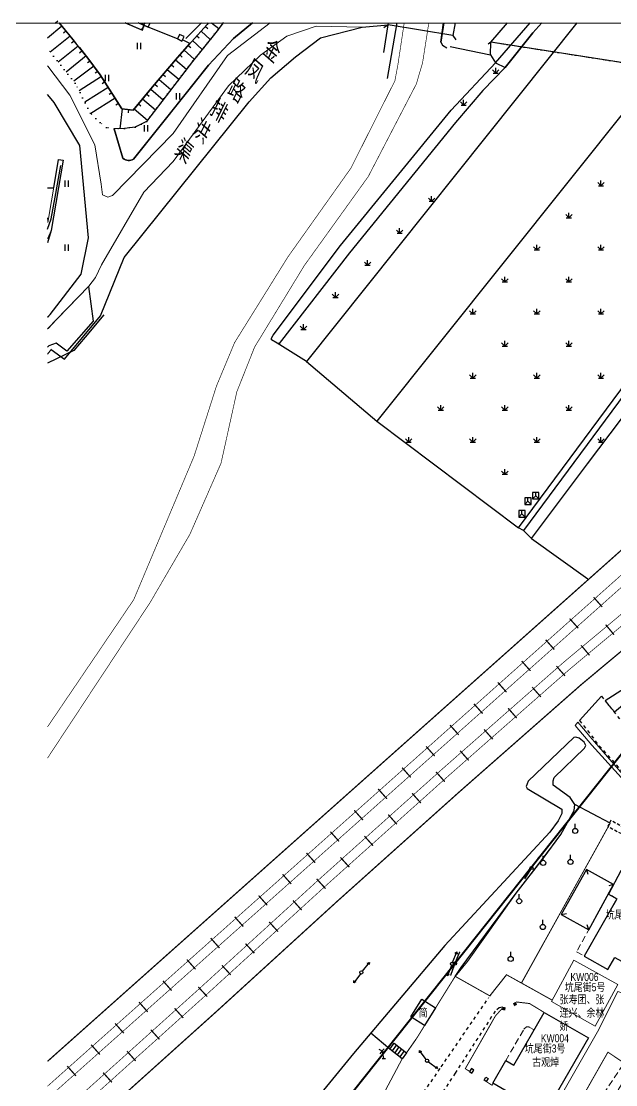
# Model space of a CAD drawing. Extents: x 396500 to 398250, y 1005980 to 1008200.
# Drawn here: x 397995.9 to 398088.7, y 1008034.4 to 1008200.3 of the extents above; entities that cross this region are included whole.
import ezdxf
from ezdxf.enums import TextEntityAlignment as Align

# ---------------------------------------------------------------- set-up
doc = ezdxf.new("R2010")
doc.units = 0
doc.header["$LTSCALE"] = 0.5
for name, pattern in [('X2', [10, 8, -2]), ('X29', [12, 10, -2]), ('X3', [5, 4, -1]), ('X31', [1.8, 1.2, -0.6]), ('X32', [1.5, 1, -0.5]), ('X4', [1.6, 0, -1.6]), ('X5', [3, 2, -1]), ('X6', [2, 1, -1])]:
    doc.linetypes.add(name, pattern=pattern)
doc.layers.get('0').update_dxf_attribs({"linetype": 'CONTINUOUS'})
doc.layers.add('ASSIST', color=7, linetype='CONTINUOUS', plot=False)
for name, color, linetype in [('DLSS', 4, 'CONTINUOUS'), ('DMTZ', 3, 'CONTINUOUS'), ('GXYZ', 2, 'CONTINUOUS'), ('JMD', 6, 'CONTINUOUS'), ('SXSS', 5, 'CONTINUOUS'), ('ZBTZ', 3, 'CONTINUOUS'), ('权属人', 160, 'CONTINUOUS'), ('用地红线', 1, 'CONTINUOUS'), ('编号', 90, 'CONTINUOUS'), ('门牌号', 1, 'CONTINUOUS')]:
    doc.layers.add(name, color=color, linetype=linetype)
doc.layers.add('绘图层', color=6, linetype='CONTINUOUS', lineweight=5)
doc.styles.add('宋体', font='SIMSUN.TTF')
doc.styles.add('楷体', font='楷体_GB2312_0.ttf', dxfattribs={"width": 0.8})
doc.styles.add('细等线体', font='长等线体_0.TTF', dxfattribs={"width": 0.8})
doc.linetypes.add('10421', pattern='A,2,[150,AAA.SHX,S=1,R=0,X=0,Y=1],1e-11', length=2)
doc.linetypes.add('10422', pattern='A,2,[150,AAA.SHX,S=1,R=0,X=0,Y=1],2,[177,AAA.SHX,S=1,R=0,X=0,Y=0.8],1e-09', length=4)
doc.linetypes.add('1161', pattern='A,0,[149,AAA.SHX,S=0.15,R=0,X=0,Y=0],-1.6', length=1.6)
doc.linetypes.add('443', pattern='A,5,[169,AAA.SHX,S=0.83,R=0,X=0,Y=0],5', length=10)
doc.linetypes.add('444', pattern='A,4.5,[145,AAA.SHX,S=1,R=0,X=0,Y=1],4.5,-0.5,[146,AAA.SHX,S=1,R=0,X=0,Y=0],-0.5', length=10)
doc.linetypes.add('833', pattern='A,2,[150,AAA.SHX,S=0.8,R=0,X=0,Y=0.8],2,[150,AAA.SHX,S=2,R=0,X=0,Y=2],1e-11', length=4)

# ---------------------------------------------------------------- blocks, each defined once
blk = doc.blocks.new('gc170')
at = {"linetype": 'Continuous'}
blk.add_circle((0, 0), 0.5, dxfattribs=at)
blk = doc.blocks.new('gc013b')
at = {"linetype": 'Continuous'}
blk.add_line((0.5, 0), (4, 0), dxfattribs=at)
at = {"linetype": 'Continuous', "flags": 128}
blk.add_lwpolyline([(3.39, 0.35), (4, 0), (3.39, -0.35)], dxfattribs=at)
blk = doc.blocks.new('gc049')
for p, q in [((-1, 1), (-1, -1)), ((1, 1), (-1, 1)), ((-1, -1), (0, 0)), ((0, 0), (0, 1)), ((0, 0), (1, -1)), ((1, -1), (1, 1)), ((-1, -1), (1, -1))]:
    blk.add_line(p, q)
blk = doc.blocks.new('gc124')
for p, q in [((-1, 1), (0, 0)), ((-0.8, 0), (0.8, 0)), ((0, 0), (0, 1.6)), ((0, 0), (1, 1))]:
    blk.add_line(p, q)
blk = doc.blocks.new('gc121')
for p, q in [((-0.5, -1), (-0.5, 1)), ((0.5, -1), (0.5, 1))]:
    blk.add_line(p, q)
blk = doc.blocks.new('gc013c')
at = {"linetype": 'Continuous'}
blk.add_line((0.5, 0), (4, 0), dxfattribs=at)
at = {"linetype": 'Continuous', "const_width": 0.15, "flags": 128}
blk.add_lwpolyline([(3.775, 0, 1), (3.925, 0, 1)], format="xyb", close=True, dxfattribs=at)
blk = doc.blocks.new('gc125')
blk.add_line((0, 0.8), (0, 2.2))
blk.add_circle((0, 0), 0.8)
blk = doc.blocks.new('gc069')
for p, q in [((-0.59, 2.38), (-1.43, 2.87)), ((-0.6, 2.27), (-1.24, 1.51)), ((-0.5, 0), (0.5, 0)), ((-0.45, 2.4), (0.16, 3)), ((0, 0), (-0.43, 2.16)), ((0.27, 1.89), (-0.35, 2.24))]:
    blk.add_line(p, q)
blk = doc.blocks.new('gc002')
at = {"const_width": 1}
blk.add_lwpolyline([(-0.5, 0), (0.5, 0)], dxfattribs=at)

msp = doc.modelspace()

# ---------------------------------------------------------------- linework, layer by layer
at = {"layer": 'ASSIST', "linetype": 'X4'}
msp.add_lwpolyline([(398027.42, 1008200), (398026.65, 1008198.99), (398022.01, 1008193.21), (398015.44, 1008184.63), (398013.7, 1008183.76), (398012, 1008183.51), (398010.4, 1008183.47), (398009.18, 1008183.7), (398008.2, 1008184.49), (398006.7, 1008185.92), (398004.32, 1008190.63), (398000, 1008195.96)], dxfattribs=at)
at = {"layer": 'ASSIST', "linetype": 'Continuous', "elevation": 1.03, "flags": 128}
msp.add_lwpolyline([(398063.61, 1008200), (398063.27, 1008198.03), (398053.16, 1008199.69), (398053.21, 1008200)], dxfattribs=at)
at = {"layer": 'ASSIST', "linetype": 'Continuous', "flags": 128}
for points in [[(398089.62, 1008200), (398166.5, 1008188), (398162.04, 1008182.53), (398069.21, 1008196.98), (398071.82, 1008200)], [(398000, 1008154.1), (398000.02, 1008154.11), (398000.43, 1008154.52), (398005.23, 1008160.79), (398006.39, 1008166.5), (398005.04, 1008180.9), (398001.04, 1008187.57), (398000, 1008188.83)], [(398000, 1008174.26), (398000.96, 1008174.29), (398001.72, 1008178.68), (398002.46, 1008178.62), (398000.58, 1008167.64), (398000, 1008165.72)], [(398000, 1008152.26), (398006.38, 1008158.9), (398007.12, 1008153.48), (398003.01, 1008148.79), (398001.36, 1008150.06), (398000.18, 1008149.63), (398000, 1008149.41)]]:
    msp.add_lwpolyline(points, dxfattribs=at)
at = {"layer": 'ASSIST', "linetype": '1161', "lineweight": 0}
msp.add_lwpolyline([(398065.55, 1008053.61), (398063.64, 1008051.27), (398069.07, 1008048.21), (398071.64, 1008051.53), (398073.97, 1008050.23), (398087.85, 1008075.18), (398082.32, 1008078.09), (398082.19, 1008077.12), (398080.13, 1008073.4), (398073.16, 1008064.27)], close=True, dxfattribs=at)
at = {"layer": 'ASSIST', "linetype": 'Continuous', "flags": 128}
msp.add_lwpolyline([(398054.11, 1008040.85), (398056.04, 1008039.33), (398055.38, 1008038.39), (398053.44, 1008039.91)], close=True, dxfattribs=at)
at = {"layer": 'DLSS', "linetype": 'Continuous'}
for p, q in [((398053.16, 1008199.69, 1.03), (398052.51, 1008199.23, 1.03)), ((398063.27, 1008198.03, 1.03), (398053.16, 1008199.69, 1.03)), ((398063.27, 1008198.03, 1.03), (398063.74, 1008197.38, 1.03))]:
    msp.add_line(p, q, dxfattribs=at)
at = {"layer": 'DLSS', "linetype": 'Continuous', "flags": 128}
for points, const_width, elevation in [([(398190.87, 1008200), (398167.79, 1008181.67), (398142.34, 1008161.16), (398117.07, 1008140.41), (398091.59, 1008119.55), (398017.83, 1008053.89), (398000, 1008038.01)], 0.2, -27.35), ([(398000, 1008085.32), (398016.04, 1008109.63), (398022.23, 1008120.24), (398027.09, 1008131.33), (398029.55, 1008142.46), (398032.33, 1008149.45), (398040.09, 1008162.16), (398050.07, 1008176.04), (398057.58, 1008190.49), (398058.1, 1008192.29), (398058.54, 1008193.72), (398059.52, 1008200)], 0.1, -4.37)]:
    msp.add_lwpolyline(points, dxfattribs=dict(at, const_width=const_width, elevation=elevation))
at = {"layer": 'DLSS', "linetype": 'Continuous', "const_width": 0.2, "elevation": -27.35, "flags": 128}
msp.add_lwpolyline([(398000, 1008021.96), (398001.83, 1008023.73), (398026.38, 1008045.79, -0.00685), (398083.39, 1008096.84), (398134.67, 1008139.6), (398149.68, 1008151.92), (398175.12, 1008172.43), (398200.82, 1008192.84), (398209.72, 1008200)], format="xyb", dxfattribs=at)
at = {"layer": 'DLSS', "linetype": 'X2', "const_width": 0.1, "elevation": -27.35, "flags": 128}
msp.add_lwpolyline([(398197.82, 1008200), (398196.19, 1008198.69), (398170.49, 1008178.28), (398145.08, 1008157.79), (398119.82, 1008137.06), (398094.4, 1008116.25), (398020.71, 1008050.65), (398000, 1008032.21)], dxfattribs=at)
msp.add_lwpolyline([(398000, 1008028.05), (398023.39, 1008049.07, -0.006852), (398080.52, 1008100.22), (398131.84, 1008143.01), (398146.88, 1008155.36), (398172.35, 1008175.89), (398198.05, 1008196.31), (398202.64, 1008200)], format="xyb", dxfattribs=at)
at = {"layer": 'DLSS', "color": 7, "linetype": 'X2', "const_width": 0.1, "elevation": -27.35, "flags": 128}
msp.add_lwpolyline([(398195.53, 1008200), (398195.29, 1008199.81), (398169.6, 1008179.4), (398144.17, 1008158.91), (398118.91, 1008138.17), (398093.47, 1008117.35), (398019.76, 1008051.72), (398000, 1008034.13)], dxfattribs=at)
msp.add_lwpolyline([(398000, 1008026.12), (398024.36, 1008048.01, -0.006852), (398081.45, 1008099.13), (398132.75, 1008141.91), (398147.79, 1008154.25), (398173.25, 1008174.77), (398198.95, 1008195.19), (398204.93, 1008200)], format="xyb", dxfattribs=at)
at = {"layer": 'DLSS', "linetype": 'X3', "const_width": 0.1, "elevation": -4.38, "flags": 128}
msp.add_lwpolyline([(398000, 1008090.19), (398013.45, 1008110.02), (398022.88, 1008132.42), (398026.38, 1008143.38), (398029.21, 1008150.15), (398037.54, 1008163.52), (398047.36, 1008177.35), (398054.23, 1008190.98), (398054.69, 1008193.44), (398055.68, 1008200)], dxfattribs=at)
at = {"layer": 'DLSS', "linetype": 'X29', "const_width": 0.15, "flags": 128}
for points, elevation in [([(398040.43, 1008147.19), (398082.63, 1008200)], 21.42), ([(398051.39, 1008137.87), (398101.1, 1008200)], 21.84), ([(398075.54, 1008119.6), (398098.59, 1008150.17), (398111.21, 1008167.4), (398120.04, 1008179.39), (398131.34, 1008195.18), (398134.73, 1008200)], 19.92)]:
    msp.add_lwpolyline(points, dxfattribs=dict(at, elevation=elevation))
at = {"layer": 'DLSS', "linetype": 'Continuous', "const_width": 0.2, "flags": 128}
for points in [[(398086.59, 1008108.9), (398085.24, 1008110.42)], [(398082.86, 1008105.57), (398081.5, 1008107.09)], [(398087.13, 1008106.13), (398088.44, 1008104.56)], [(398079.12, 1008102.25), (398077.77, 1008103.77)], [(398083.29, 1008102.92), (398084.6, 1008101.36)], [(398075.39, 1008098.92), (398074.03, 1008100.44)], [(398079.44, 1008099.68), (398080.78, 1008098.14)], [(398071.65, 1008095.6), (398070.3, 1008097.12)], [(398075.67, 1008096.39), (398077.01, 1008094.86)], [(398067.92, 1008092.27), (398066.56, 1008093.79)], [(398071.91, 1008093.09), (398073.25, 1008091.56)], [(398064.18, 1008088.95), (398062.83, 1008090.47)], [(398068.15, 1008089.79), (398069.5, 1008088.26)], [(398060.45, 1008085.62), (398059.1, 1008087.14)], [(398064.4, 1008086.47), (398065.75, 1008084.95)], [(398056.71, 1008082.3), (398055.36, 1008083.82)], [(398060.66, 1008083.16), (398062.01, 1008081.64)], [(398052.98, 1008078.97), (398051.63, 1008080.49)], [(398056.92, 1008079.83), (398058.27, 1008078.31)], [(398049.24, 1008075.65), (398047.89, 1008077.17)], [(398053.19, 1008076.5), (398054.54, 1008074.98)], [(398045.51, 1008072.32), (398044.16, 1008073.84)], [(398049.46, 1008073.16), (398050.82, 1008071.65)], [(398041.78, 1008069), (398040.42, 1008070.52)], [(398045.74, 1008069.82), (398047.1, 1008068.31)], [(398038.04, 1008065.68), (398036.69, 1008067.2)], [(398042.02, 1008066.47), (398043.39, 1008064.96)], [(398034.31, 1008062.35), (398032.95, 1008063.87)], [(398038.31, 1008063.11), (398039.68, 1008061.6)], [(398030.57, 1008059.03), (398029.22, 1008060.55)], [(398034.61, 1008059.75), (398035.98, 1008058.24)], [(398026.84, 1008055.7), (398025.48, 1008057.22)], [(398030.91, 1008056.38), (398032.29, 1008054.87)], [(398023.1, 1008052.38), (398021.75, 1008053.9)], [(398027.22, 1008053), (398028.6, 1008051.5)], [(398019.37, 1008049.05), (398018.02, 1008050.57)], [(398023.54, 1008049.61), (398024.92, 1008048.12)], [(398015.63, 1008045.73), (398014.28, 1008047.25)], [(398019.84, 1008046.28), (398021.2, 1008044.77)], [(398011.9, 1008042.4), (398010.55, 1008043.92)], [(398016.12, 1008042.94), (398017.48, 1008041.43)], [(398008.17, 1008039.08), (398006.81, 1008040.6)], [(398012.4, 1008039.6), (398013.76, 1008038.08)], [(398004.43, 1008035.75), (398003.08, 1008037.27)], [(398008.68, 1008036.25), (398010.04, 1008034.74)]]:
    msp.add_lwpolyline(points, dxfattribs=at)
at = {"layer": 'DLSS', "linetype": 'X6', "flags": 128}
msp.add_lwpolyline([(398086.5, 1008094.97), (398099.12, 1008078.95)], dxfattribs=at)
at = {"layer": 'DLSS', "linetype": 'X6', "elevation": 21.55, "flags": 128}
msp.add_lwpolyline([(398083.07, 1008091.18), (398086.04, 1008087.33), (398092.89, 1008079.64), (398102.01, 1008068.17)], dxfattribs=at)
at = {"layer": 'DLSS', "linetype": 'X6'}
for points in [[(398043.7, 1008000), (398043.7, 1008000.01), (398045.47, 1008007.01), (398048.12, 1008016.24), (398055.89, 1008029.08), (398061.46, 1008037.14), (398068.89, 1008047.97)], [(398071.01, 1008046.48), (398070.51, 1008046.36), (398069.87, 1008045.82), (398063.63, 1008036.17), (398058.05, 1008027.61), (398051, 1008016), (398050.93, 1008012.97), (398049.79, 1008005.97), (398049.92, 1008003.7), (398050.86, 1008002.69), (398052.36, 1008002.5), (398052.76, 1008002.84)]]:
    msp.add_lwpolyline(points, dxfattribs=at)
at = {"layer": 'DMTZ', "linetype": 'Continuous'}
for p, q in [((398001.59, 1008200.26), (398001.21, 1008199.94)), ((398025.61, 1008200), (398026.76, 1008199.13)), ((398002.24, 1008199.5), (398000, 1008197.62)), ((398002.88, 1008198.73), (398002.5, 1008198.41)), ((398023.98, 1008198.74), (398025.39, 1008197.43)), ((398024.65, 1008199.47), (398025.02, 1008199.13)), ((398003.52, 1008197.96), (398000.41, 1008195.45)), ((398004.14, 1008197.18), (398003.76, 1008196.87)), ((398022.62, 1008197.27), (398024.14, 1008195.86)), ((398023.3, 1008198), (398023.66, 1008197.66)), ((398004.77, 1008196.4), (398001.67, 1008193.9)), ((398005.4, 1008195.63), (398005.01, 1008195.31)), ((398021.31, 1008195.76), (398022.91, 1008194.33)), ((398021.97, 1008196.5), (398022.35, 1008196.17)), ((398006.03, 1008194.85), (398002.93, 1008192.34)), ((398006.64, 1008194.06), (398006.24, 1008193.76)), ((398019.34, 1008193.49), (398019.73, 1008193.17)), ((398019.99, 1008194.25), (398021.71, 1008192.81)), ((398020.64, 1008195.01), (398021.02, 1008194.68)), ((398007.24, 1008193.25), (398004.09, 1008190.92)), ((398007.83, 1008192.45), (398007.43, 1008192.15)), ((398018.06, 1008191.96), (398018.44, 1008191.64)), ((398018.7, 1008192.72), (398020.49, 1008191.22)), ((398008.41, 1008191.63), (398004.93, 1008189.42)), ((398008.95, 1008190.79), (398008.52, 1008190.52)), ((398016.77, 1008190.43), (398017.15, 1008190.11)), ((398017.41, 1008191.19), (398019.27, 1008189.63)), ((398009.48, 1008189.95), (398005.84, 1008187.63)), ((398010.02, 1008189.1), (398009.6, 1008188.83)), ((398015.48, 1008188.9), (398015.86, 1008188.58)), ((398016.12, 1008189.66), (398018.05, 1008188.03)), ((398010.56, 1008188.26), (398006.77, 1008185.85)), ((398011.09, 1008187.42), (398010.67, 1008187.15)), ((398014.18, 1008187.38), (398014.56, 1008187.05)), ((398014.83, 1008188.14), (398016.83, 1008186.44)), ((398011.65, 1008186.6), (398011.29, 1008183.49)), ((398012.64, 1008186.48), (398012.58, 1008185.99)), ((398013.54, 1008186.61), (398015.61, 1008184.85))]:
    msp.add_line(p, q, dxfattribs=at)
at = {"layer": 'DMTZ', "linetype": '10422', "lineweight": 0, "flags": 128}
for points in [[(398034.77, 1008200), (398028.07, 1008194.93), (398019.59, 1008182.73), (398010.15, 1008173.07), (398009.4, 1008172.83), (398008.56, 1008173.21), (398008.37, 1008174.84), (398007.41, 1008181.01), (398003.49, 1008188.71), (398000.03, 1008193.27), (398000, 1008193.3)], [(398000, 1008188.83), (398000.03, 1008188.79), (398001.04, 1008187.57), (398005.04, 1008180.9), (398006.39, 1008166.5)], [(398000, 1008148.32), (398000.63, 1008149.11)]]:
    msp.add_lwpolyline(points, dxfattribs=at)
at = {"layer": 'DMTZ', "linetype": 'Continuous'}
msp.add_lwpolyline([(398025.1, 1008200), (398024.9, 1008199.74), (398022.45, 1008197.08), (398022.22, 1008196.77), (398020.29, 1008194.61), (398016.41, 1008190.01), (398014.72, 1008188.01), (398013.35, 1008186.4), (398011.61, 1008186.6), (398008.24, 1008191.89), (398006.31, 1008194.51), (398003.16, 1008198.4), (398001.81, 1008200)], dxfattribs=at)
at = {"layer": 'DMTZ', "linetype": '10422', "elevation": -3.27, "flags": 128}
msp.add_lwpolyline([(398032.01, 1008200), (398029.03, 1008197.58), (398025.13, 1008193.43), (398013.44, 1008178.76, -0.330741), (398011.77, 1008178.89), (398010.4, 1008183.47)], format="xyb", dxfattribs=at)
at = {"layer": 'DMTZ', "linetype": '10421', "flags": 128}
for points in [[(398077.17, 1008200), (398075.76, 1008198.48), (398071.42, 1008193.07), (398067.95, 1008189.48), (398063.68, 1008184.46), (398047.12, 1008164.15), (398036.14, 1008150.01), (398035.83, 1008150.05), (398034.98, 1008150.57), (398034.96, 1008150.81), (398035.23, 1008151.32), (398045.74, 1008165.27), (398063, 1008186.39), (398069.95, 1008193.76)], [(398063.64, 1008051.27), (398064.56, 1008052.67), (398073.16, 1008064.27), (398077.37, 1008069.63), (398080.12, 1008073.4), (398082.19, 1008077.12), (398082.32, 1008078.09), (398081.58, 1008079.17), (398078.92, 1008081.08), (398078.92, 1008081.76), (398079.09, 1008082.28), (398083.82, 1008086.87), (398084.01, 1008087.3), (398083.78, 1008087.81), (398082.97, 1008088.41), (398082.47, 1008088.59), (398082.17, 1008088.54)]]:
    msp.add_lwpolyline(points, dxfattribs=at)
at = {"layer": 'DMTZ', "linetype": '10422', "flags": 128}
for points, elevation in [([(398052.5, 1008195.4), (398053.16, 1008199.69), (398053.21, 1008200)], -4.86), ([(398069.15, 1008195.05), (398069.95, 1008193.76), (398075.37, 1008200)], 17.2)]:
    msp.add_lwpolyline(points, dxfattribs=dict(at, elevation=elevation))
at = {"layer": 'DMTZ', "linetype": '10421', "elevation": -3.97, "flags": 128}
msp.add_lwpolyline([(398061.89, 1008200), (398061.4, 1008197.01), (398061.68, 1008196.51), (398062.34, 1008196.14)], dxfattribs=at)
at = {"layer": 'DMTZ', "linetype": '10422', "flags": 128}
for points in [[(398000.57, 1008149.05), (398002.63, 1008147.56), (398008.26, 1008154.3), (398011.98, 1008163.41), (398031.46, 1008187.7), (398034.88, 1008191.46), (398038.7, 1008194.71), (398042.59, 1008197.7), (398049.1, 1008199.34), (398053.16, 1008199.69)], [(398062.88, 1008196.35), (398069.15, 1008195.05), (398069.21, 1008196.98)]]:
    msp.add_lwpolyline(points, dxfattribs=at)
at = {"layer": 'DMTZ', "linetype": '10422', "lineweight": 0}
for points in [[(398000.03, 1008168.85), (398001.72, 1008178.68), (398002.46, 1008178.62), (398000.58, 1008167.64), (398000.03, 1008166.44), (398000, 1008166.38)], [(398073.66, 1008031.18), (398077.97, 1008028.77), (398085.87, 1008042.59), (398089.05, 1008048.89), (398090.65, 1008048.34), (398091.42, 1008049.16), (398102.01, 1008068.17)], [(398056.04, 1008039.33), (398057.5, 1008041.4)], [(398039.56, 1008004.05), (398044.35, 1008017.67), (398055.38, 1008038.39)]]:
    msp.add_lwpolyline(points, dxfattribs=at)
at = {"layer": 'DMTZ', "linetype": '10421', "lineweight": 0}
msp.add_lwpolyline([(398000, 1008169.62), (398000.06, 1008169.06)], dxfattribs=at)
at = {"layer": 'DMTZ', "linetype": '10421'}
msp.add_lwpolyline([(398082.17, 1008088.54), (398075.04, 1008081.72), (398074.7, 1008080.91), (398074.85, 1008080.59), (398080.27, 1008077.37), (398080.27, 1008076.67), (398079.74, 1008075.55), (398078.44, 1008073.75), (398062, 1008056.09), (398047.74, 1008039.22), (398040.75, 1008030.65), (398036.34, 1008024.89), (398032.03, 1008019.32), (398025.24, 1008011.69), (398018.12, 1008003.05), (398015.82, 1008000)], dxfattribs=at)
at = {"layer": 'JMD', "linetype": 'Continuous'}
for p, q in [((398084.12, 1008067.96), (398084.35, 1008067.19)), ((398088.37, 1008065.6), (398087.6, 1008065.37)), ((398080.2, 1008060.9), (398081, 1008061.1)), ((398084.48, 1008058.52), (398084.26, 1008059.29)), ((398054.47, 1008040.57), (398053.8, 1008039.63)), ((398054.86, 1008040.26), (398054.2, 1008039.32)), ((398055.26, 1008039.95), (398054.59, 1008039.01)), ((398055.65, 1008039.64), (398054.98, 1008038.7)), ((398056.04, 1008039.33), (398055.38, 1008038.39))]:
    msp.add_line(p, q, dxfattribs=at)
at = {"layer": 'JMD', "color": 6, "linetype": '443', "const_width": 0.15, "flags": 128}
for points in [[(398014.45, 1008200), (398015.05, 1008199.73)], [(398021.06, 1008197.39), (398022.22, 1008196.77)], [(398087.85, 1008075.18), (398085.56, 1008071.05), (398073.97, 1008050.23)], [(398078.79, 1008047.55), (398071.64, 1008051.53), (398069.07, 1008048.21), (398063.64, 1008051.27), (398057.5, 1008041.4)], [(398070.98, 1008046.27), (398069.91, 1008045.08), (398065.22, 1008036.87), (398065.88, 1008036.44)], [(398077.53, 1008045.64), (398075.24, 1008047.03), (398073.12, 1008047.28)], [(398091.28, 1008036.9), (398087.48, 1008039.44), (398081.1, 1008028.23)], [(398068.49, 1008034.86), (398069.39, 1008034.28), (398069.56, 1008034.57)]]:
    msp.add_lwpolyline(points, dxfattribs=at)
at = {"layer": 'JMD', "linetype": 'Continuous', "flags": 128}
for points in [[(398015.18, 1008200), (398015.02, 1008199.67), (398015.72, 1008199.35), (398016.03, 1008200)], [(398054.11, 1008040.85), (398056.04, 1008039.33)], [(398055.38, 1008038.39), (398053.44, 1008039.91)]]:
    msp.add_lwpolyline(points, dxfattribs=at)
at = {"layer": 'JMD', "linetype": '444', "flags": 128}
for points, elevation in [([(398024.06, 1008200), (398021.58, 1008197.6)], 1.03), ([(398053.07, 1008191.36), (398054.56, 1008200)], 1.03), ([(398061.4, 1008197.01), (398061.81, 1008200)], -3.97)]:
    msp.add_lwpolyline(points, dxfattribs=dict(at, elevation=elevation))
at = {"layer": 'JMD', "linetype": 'Continuous'}
for points in [[(398020.27, 1008197.5), (398020.96, 1008197.18), (398021.31, 1008197.91), (398020.61, 1008198.22)], [(398084.44, 1008041.68), (398077.64, 1008029.89), (398069.51, 1008034.6), (398071.52, 1008038.12), (398072.78, 1008037.39), (398077.53, 1008045.64)]]:
    msp.add_lwpolyline(points, close=True, dxfattribs=at)
at = {"layer": 'JMD', "linetype": '444', "flags": 128}
for points in [[(398000, 1008167.81), (398000.59, 1008169.45), (398001.2, 1008172.83), (398002.07, 1008177.75)], [(398008.78, 1008154.45), (398005.89, 1008151), (398004.13, 1008148.89), (398000, 1008146.91)]]:
    msp.add_lwpolyline(points, dxfattribs=at)
at = {"layer": 'JMD', "linetype": 'X32', "flags": 128}
msp.add_lwpolyline([(398091.27, 1008072.6), (398091.75, 1008073.48), (398087.95, 1008075.57), (398087.47, 1008074.69)], close=True, dxfattribs=at)
at = {"layer": 'JMD', "linetype": 'Continuous', "flags": 128}
for points in [[(398084.48, 1008058.52), (398088.37, 1008065.6), (398084.12, 1008067.96), (398080.2, 1008060.9)], [(398097.83, 1008062.94), (398089.49, 1008067.72), (398087.58, 1008064.11), (398088.89, 1008063.36), (398083.78, 1008054.43), (398087.49, 1008052.33), (398088.57, 1008054.23), (398091.91, 1008052.37)], [(398058.41, 1008047.71), (398060.58, 1008046.36), (398058.86, 1008043.59), (398056.69, 1008044.94)], [(398066.25, 1008036.19), (398066.56, 1008036.64), (398066.2, 1008036.89), (398065.88, 1008036.44)], [(398068.49, 1008034.86), (398068.14, 1008035.09), (398068.43, 1008035.54), (398068.78, 1008035.31)]]:
    msp.add_lwpolyline(points, close=True, dxfattribs=at)
at = {"layer": 'JMD', "linetype": 'X5', "lineweight": 0}
for points in [[(398088.89, 1008063.36), (398087.58, 1008064.11), (398082.59, 1008055.11), (398083.78, 1008054.43)], [(398085.58, 1008028.35), (398084.3, 1008029.2), (398090.01, 1008037.75), (398091.28, 1008036.9)]]:
    msp.add_lwpolyline(points, close=True, dxfattribs=at)
at = {"layer": 'JMD', "linetype": 'Continuous', "lineweight": 0}
msp.add_lwpolyline([(398089.04, 1008050), (398085.48, 1008043.51), (398078.67, 1008047.33), (398082.15, 1008053.77)], close=True, dxfattribs=at)
at = {"layer": 'JMD', "linetype": 'X5', "lineweight": 0}
msp.add_lwpolyline([(398072.78, 1008037.39), (398071.52, 1008038.12), (398074.38, 1008043.05), (398074.76, 1008043.39, -0.164248), (398075.18, 1008043.36), (398075.96, 1008042.91)], format="xyb", close=True, dxfattribs=at)
at = {"layer": 'SXSS', "linetype": 'Continuous'}
for q in [(398071.82, 1008200), (398068.81, 1008196.69)]:
    msp.add_line((398069.21, 1008196.98), q, dxfattribs=at)
at = {"layer": 'SXSS', "linetype": 'Continuous', "flags": 128}
msp.add_lwpolyline([(398132.31, 1008200), (398129.79, 1008196.39), (398118.54, 1008180.81), (398108.69, 1008167.1), (398096.99, 1008151.45), (398074.28, 1008120.82), (398073.53, 1008121.26), (398096.37, 1008152.03), (398108.02, 1008167.69), (398108.87, 1008168.92), (398117.92, 1008181.33), (398128.91, 1008196.84), (398131.2, 1008200)], dxfattribs=at)
at = {"layer": 'SXSS', "linetype": '833', "lineweight": 0, "flags": 128}
for points in [[(398000, 1008152.26), (398000.08, 1008152.34), (398001.36, 1008153.69), (398006.43, 1008158.94), (398007.51, 1008160.31), (398008.43, 1008162.28), (398015.02, 1008173.61), (398019.63, 1008178.4), (398028.23, 1008190.19), (398033.25, 1008194.96), (398037.38, 1008197.92), (398041.94, 1008199.49), (398049.1, 1008199.34)], [(398006.39, 1008166.5), (398005.23, 1008160.79), (398000.43, 1008154.52), (398000.03, 1008154.12), (398000, 1008154.1)]]:
    msp.add_lwpolyline(points, dxfattribs=at)
at = {"layer": 'SXSS', "linetype": 'X31', "flags": 128}
msp.add_lwpolyline([(398162.04, 1008182.53), (398069.21, 1008196.98)], dxfattribs=at)
at = {"layer": 'SXSS', "linetype": 'Continuous', "lineweight": 0}
msp.add_lwpolyline([(398082.81, 1008090.92), (398083.97, 1008089.5), (398084.67, 1008088.67), (398085.37, 1008087.86), (398094.93, 1008076.9), (398101.86, 1008068.16), (398101, 1008068.12), (398092.69, 1008078.85), (398084.96, 1008087.36), (398082.36, 1008090.4)], close=True, dxfattribs=at)
at = {"layer": 'ZBTZ', "linetype": 'Continuous', "flags": 128}
msp.add_lwpolyline([(398001.81, 1008200), (398002.76, 1008198.87), (398003.27, 1008198.26), (398003.97, 1008197.4), (398004.49, 1008196.75), (398004.97, 1008196.16), (398005.71, 1008195.25), (398006.31, 1008194.51), (398008.24, 1008191.89), (398011.61, 1008186.6), (398013.35, 1008186.4), (398016.41, 1008190.01), (398020.29, 1008194.61), (398022.22, 1008196.77), (398021.06, 1008197.39), (398020.96, 1008197.18), (398020.27, 1008197.5), (398015.72, 1008199.35), (398015.02, 1008199.67), (398014.96, 1008199.38), (398014.64, 1008198.94), (398012.14, 1008200)], dxfattribs=at)
msp.add_lwpolyline([(398027.41, 1008200), (398026.26, 1008198.5), (398022.64, 1008194), (398015.44, 1008184.63), (398013.7, 1008183.76), (398012, 1008183.51), (398010.4, 1008183.47), (398011.77, 1008178.89, 0.330741), (398013.44, 1008178.76), (398019.23, 1008186.03), (398025.13, 1008193.43), (398029.03, 1008197.58), (398032.01, 1008200)], format="xyb", dxfattribs=at)
at = {"layer": 'ZBTZ', "linetype": '1161', "flags": 128}
for points in [[(398012.14, 1008200), (398014.83, 1008198.86), (398015.03, 1008199.62), (398014.16, 1008200)], [(398082.64, 1008200), (398040.43, 1008147.19), (398035.83, 1008150.05), (398034.98, 1008150.57), (398034.96, 1008150.81), (398035.23, 1008151.32), (398045.74, 1008165.27), (398063, 1008186.39), (398069.95, 1008193.76), (398071.42, 1008193.07), (398075.76, 1008198.48), (398077.17, 1008200)], [(398101.1, 1008200), (398051.39, 1008137.87), (398073.53, 1008121.26), (398096.37, 1008152.03), (398108.02, 1008167.69), (398117.92, 1008181.33), (398128.91, 1008196.84), (398131.2, 1008200)], [(398132.31, 1008200), (398129.79, 1008196.39), (398118.54, 1008180.81), (398108.69, 1008167.1), (398096.99, 1008151.45), (398074.28, 1008120.82), (398075.54, 1008119.6), (398084.29, 1008131.22), (398098.59, 1008150.17), (398109.82, 1008165.51), (398111.21, 1008167.4), (398120.04, 1008179.39), (398131.34, 1008195.18), (398134.7, 1008200)], [(398087.85, 1008075.18), (398082.32, 1008078.09)], [(398055.38, 1008038.39), (398053.44, 1008039.91), (398050.46, 1008042.43)]]:
    msp.add_lwpolyline(points, dxfattribs=at)
for points, elevation in [([(398040.43, 1008147.19), (398051.39, 1008137.87)], 21.42), ([(398075.54, 1008119.6), (398084.37, 1008113.3)], 19.92), ([(398083.07, 1008091.18), (398086.5, 1008094.97)], 21.55)]:
    msp.add_lwpolyline(points, dxfattribs=dict(at, elevation=elevation))
msp.add_lwpolyline([(398087.65, 1008093.51), (398088.5, 1008092.55), (398091.08, 1008094.68), (398092.36, 1008095.14), (398095.15, 1008097.54), (398100.94, 1008091.43), (398103.03, 1008093.18), (398096.81, 1008100.27), (398093.11, 1008098.11), (398087.06, 1008094.27)], close=True, dxfattribs=at)
at = {"layer": '用地红线', "linetype": 'Continuous', "const_width": 0.3, "flags": 128}
msp.add_lwpolyline([(398036.82, 1008019.63), (398116.11, 1008119.27), (398148.85, 1008119.58), (398154, 1008103.5), (398167.44, 1008093.03), (398200, 1008092), (398218, 1008084.5), (398221.74, 1008057.06), (398212.22, 1008057.54), (398195.78, 1008045.2), (398194.6, 1008040.96), (398203.34, 1008029.94)], dxfattribs=at)
at = {"layer": '绘图层', "linetype": 'Continuous', "flags": 128}
msp.add_lwpolyline([(397850.03, 1008199.99), (397850.03, 1007799.99), (398250.03, 1007799.99), (398250.03, 1008199.99)], close=True, dxfattribs=at)

# ---------------------------------------------------------------- block references
at = {"layer": 'GXYZ', "linetype": 'Continuous', "xscale": 0.5, "yscale": 0.5}
for name, p in [('gc049', (398075, 1008125.4, 20.34)), ('gc049', (398076.22, 1008126.24, 20.3)), ('gc049', (398074.05, 1008123.42, 20.19)), ('gc170', (398075.55, 1008068.17, 20.83)), ('gc170', (398063.15, 1008053.22, 20.81)), ('gc170', (398063.59, 1008053.26, 20.85)), ('gc170', (398048.99, 1008051.88, 21.78)), ('gc170', (398059.25, 1008038.1))]:
    msp.add_blockref(name, p, dxfattribs=at)
at = {"layer": 'GXYZ', "linetype": 'Continuous', "yscale": 0.5}
for name, p, xscale, rotation in [('gc013c', (398075.55, 1008068.17, 20.83), 0.4999999999697641, 55.04639899527709), ('gc013c', (398075.55, 1008068.17, 20.83), 0.5000000000104969, 236.8959220012542), ('gc013b', (398063.15, 1008053.22, 20.81), 0.5000000000529461, 68.8248205109968), ('gc013c', (398063.59, 1008053.26, 20.85), 0.4999999999998036, 67.86106381802203), ('gc013b', (398048.99, 1008051.88, 21.78), 0.5000000000024466, 51.26539918283753), ('gc013b', (398063.15, 1008053.22, 20.81), 0.5000000000041985, 248.8493598828417), ('gc013c', (398063.59, 1008053.26, 20.85), 0.4999999999907871, 249.6188837987615), ('gc013b', (398048.99, 1008051.88, 21.78), 0.5000000000600299, 233.5011197955288), ('gc013b', (398059.25, 1008038.1), 0.4999999999895296, 126.9063306617374), ('gc013b', (398059.25, 1008038.1), 0.4999999999804776, 323.5782295900098)]:
    msp.add_blockref(name, p, dxfattribs=dict(at, xscale=xscale, rotation=rotation))
at = {"layer": 'JMD', "linetype": 'Continuous', "yscale": 0.5, "zscale": 0.5}
for p, xscale, rotation in [((398072.98, 1008046.95), 0.4999999999852619, 300.4652106705037), ((398071.24, 1008046.23), 0.4999999999875998, 258.6914091292671)]:
    msp.add_blockref('gc002', p, dxfattribs=dict(at, xscale=xscale, rotation=rotation))
at = {"layer": 'ZBTZ', "linetype": 'Continuous', "xscale": 0.5, "yscale": 0.5}
for name, p in [('gc121', (398014.32, 1008196.4)), ('gc121', (398009.32, 1008191.4)), ('gc124', (398069.96, 1008192.19)), ('gc121', (398020.4, 1008188.55)), ('gc124', (398064.96, 1008187.19)), ('gc121', (398015.4, 1008183.55)), ('gc121', (398003, 1008174.93)), ('gc124', (398086.39, 1008174.6)), ('gc124', (398059.96, 1008172.19)), ('gc124', (398081.39, 1008169.6)), ('gc124', (398054.96, 1008167.19)), ('gc121', (398003, 1008164.93)), ('gc124', (398076.39, 1008164.6)), ('gc124', (398086.39, 1008164.6)), ('gc124', (398049.96, 1008162.19)), ('gc124', (398071.39, 1008159.6)), ('gc124', (398081.39, 1008159.6)), ('gc124', (398044.96, 1008157.19)), ('gc124', (398066.39, 1008154.6)), ('gc124', (398076.39, 1008154.6)), ('gc124', (398086.39, 1008154.6)), ('gc124', (398039.96, 1008152.19)), ('gc124', (398071.39, 1008149.6)), ('gc124', (398081.39, 1008149.6)), ('gc124', (398066.39, 1008144.6)), ('gc124', (398076.39, 1008144.6)), ('gc124', (398086.39, 1008144.6)), ('gc124', (398061.39, 1008139.6)), ('gc124', (398071.39, 1008139.6)), ('gc124', (398081.39, 1008139.6)), ('gc124', (398056.39, 1008134.6)), ('gc124', (398066.39, 1008134.6)), ('gc124', (398076.39, 1008134.6)), ('gc124', (398086.39, 1008134.6)), ('gc124', (398071.39, 1008129.6)), ('gc125', (398082.39, 1008073.95)), ('gc125', (398077.37, 1008068.97)), ('gc125', (398081.64, 1008069.12)), ('gc125', (398073.63, 1008063)), ('gc125', (398077.32, 1008058.97)), ('gc125', (398072.3, 1008053.99)), ('gc069', (398052.49, 1008038.44))]:
    msp.add_blockref(name, p, dxfattribs=at)

# ---------------------------------------------------------------- texts
at = {"layer": 'JMD', "linetype": 'Continuous', "style": '细等线体', "width": 0.8}
msp.add_text('简', height=1.25, dxfattribs=at).set_placement((398058.64, 1008045.65), align=Align.MIDDLE)
at = {"layer": 'SXSS', "linetype": 'Continuous', "insert": (398035.13, 1008197.34), "char_height": 2.5, "width": 3.1786, "attachment_point": 1, "rotation": 318.7637, "style": '宋体'}
msp.add_mtext('{\\Q-15;\\W0.8;金\\P凤\\P路\\P排\\P洪\\P渠}', dxfattribs=at)
at = {"layer": '权属人', "linetype": 'Continuous', "char_height": 1.25, "attachment_point": 1}
for s, width, insert, style, own_width in [('张寿团、张连兴、余林娇', 1.7525, (398079.94, 1008048.3), '细等线体', 8.3312), ('古观焯', 1.0889, (398075.65, 1008038.52), '楷体', 4.9298)]:
    msp.add_mtext_dynamic_manual_height_columns(s, width=width, gutter_width=1, heights=[0], dxfattribs=dict(at, insert=insert, style=style)).dxf.set("width", own_width)
at = {"layer": '编号', "linetype": 'Continuous', "char_height": 1.25, "attachment_point": 1, "style": '细等线体'}
for s, insert in [('KW006', (398081.63, 1008051.8)), ('KW004', (398077.01, 1008042.24))]:
    msp.add_mtext_dynamic_manual_height_columns(s, width=0.9323, gutter_width=1, heights=[0], dxfattribs=dict(at, insert=insert))
at = {"layer": '门牌号', "linetype": 'Continuous', "char_height": 1.25, "attachment_point": 1, "style": '细等线体'}
for s, insert, own_width in [('坑尾街7号之一', (398087.15, 1008061.52), 9.3038), ('坑尾街5号', (398080.74, 1008050.2), 6.6195), ('坑尾街3号', (398074.51, 1008040.64), 6.6728)]:
    msp.add_mtext_dynamic_manual_height_columns(s, width=3.9803, gutter_width=1, heights=[0], dxfattribs=dict(at, insert=insert)).dxf.set("width", own_width)

doc.saveas('drawing.dxf')
